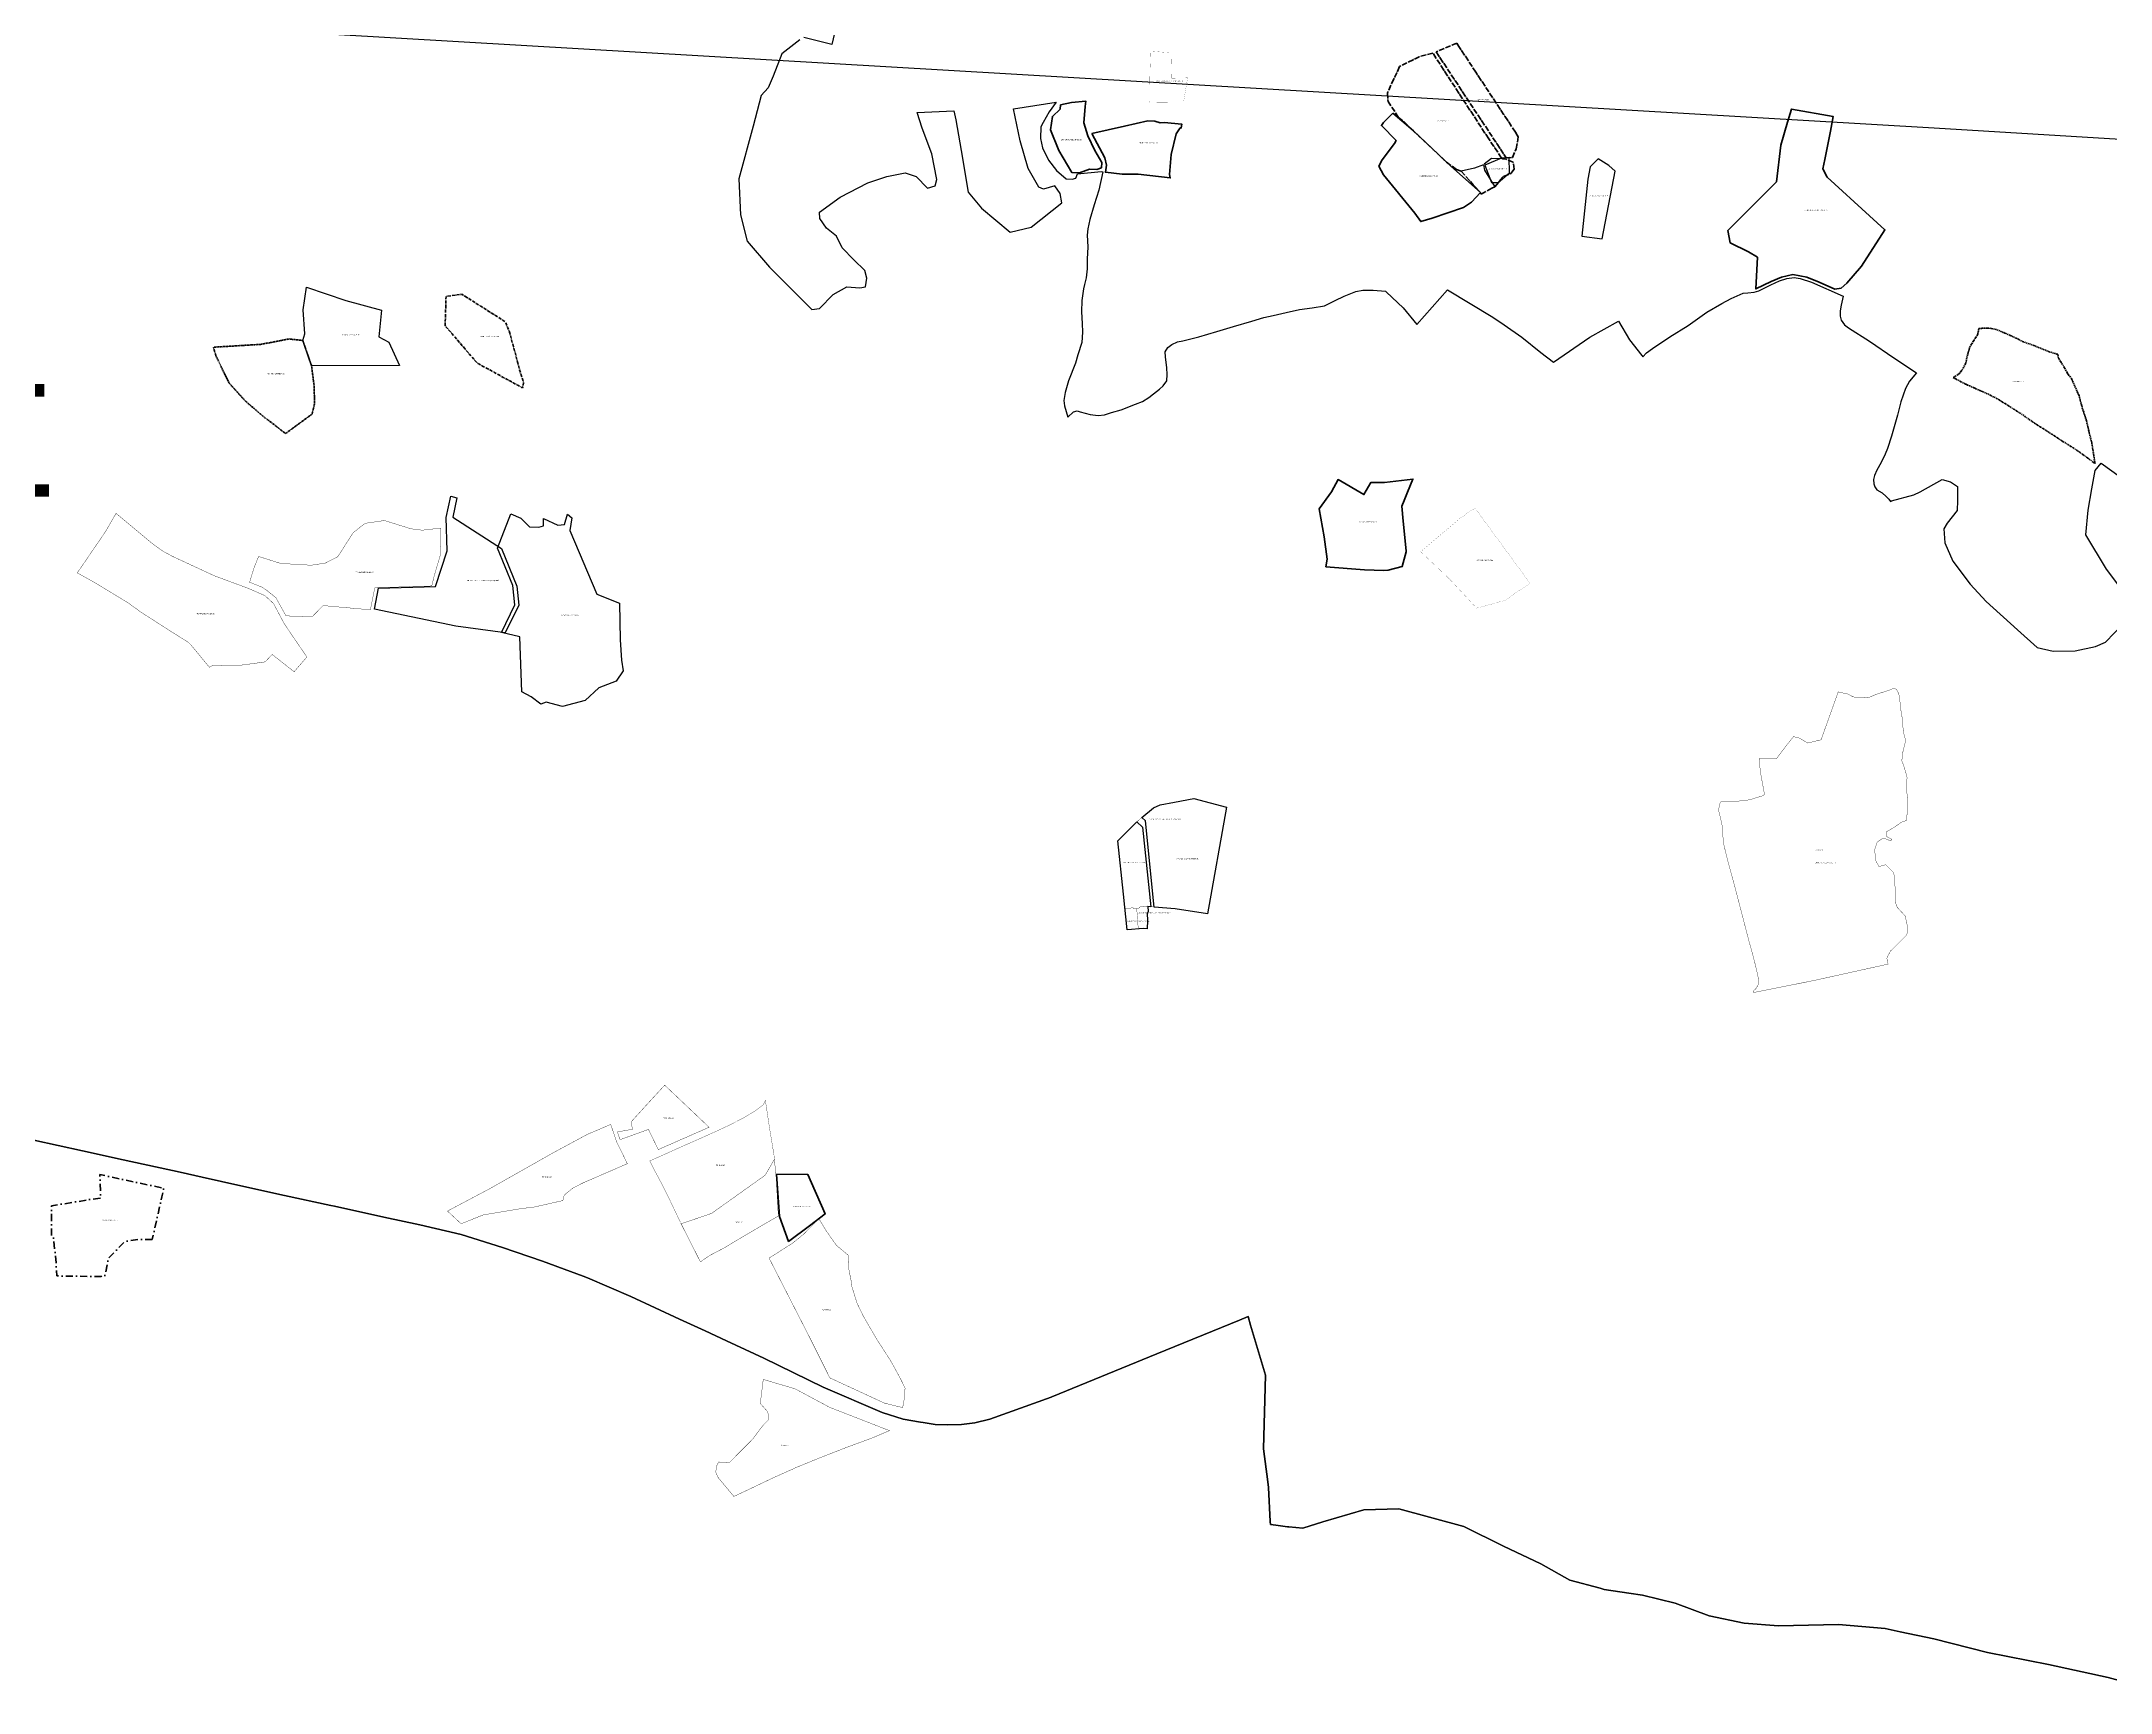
# Model space of a CAD drawing. Header units: metres. Extents: x 245125 to 394351, y 270578 to 4233311.
# Drawn here: x 276883 to 278721, y 4191169 to 4192635 of the extents above; entities that cross this region are included whole.
import ezdxf
from ezdxf.enums import TextEntityAlignment as Align
from ezdxf.lldxf.tags import DXFTag

# ---------------------------------------------------------------- set-up
doc = ezdxf.new("R2010")
doc.units = ezdxf.units.M
for name, pattern in [('ACAD_ISO04W100', [30, 24, -3, 0, -3]), ('DASHDOT', [25.4, 12.7, -6.35, 0, -6.35]), ('DASHDOT_LINE', [18, 12, -3, 0, -3]), ('t-orio', [0.79, 0.5, -0.12, 0.05, -0.12])]:
    doc.linetypes.add(name, pattern=pattern)
for name, color, linetype in [('4495-(228-329)', 103, 'Continuous'), ('ASTOTA', 7, 'Continuous'), ('topo2010', 207, 'Continuous'), ('topo2012', 144, 'Continuous'), ('topo2013', 66, 'Continuous'), ('topo2015', 137, 'Continuous'), ('topo2017', 2, 'Continuous'), ('topo2018', 5, 'Continuous'), ('topo2019', 6, 'Continuous'), ('topo2022', 30, 'Continuous'), ('topo2023', 41, 'Continuous'), ('ΗΛΕΙΑ_Ονομασία ΟΤΑ_ΟΚΧΕ', 6, 'Continuous')]:
    doc.layers.add(name, color=color, linetype=linetype)
doc.styles.add('ARIAL', font='arial.ttf')
doc.styles.get("Standard").update_dxf_attribs({"font": 'arial.ttf'})
tags = doc.linetypes.add('BORDER2', pattern=[0.875, 0.25, -0.125, 0.25, -0.125, 0, -0.125]).pattern_tags.tags
tags[14:15] = [DXFTag(74, 4), DXFTag(75, 0), DXFTag(340, '0'), DXFTag(46, 1.0), DXFTag(50, 0.0), DXFTag(44, 0.0), DXFTag(45, 0.0)]
tags[12:13] = [DXFTag(74, 4), DXFTag(75, 0), DXFTag(340, '0'), DXFTag(46, 1.0), DXFTag(50, 0.0), DXFTag(44, 0.0), DXFTag(45, 0.0)]
tags[10:11] = [DXFTag(74, 4), DXFTag(75, 0), DXFTag(340, '0'), DXFTag(46, 1.0), DXFTag(50, 0.0), DXFTag(44, 0.0), DXFTag(45, 0.0)]
tags[8:9] = [DXFTag(74, 4), DXFTag(75, 0), DXFTag(340, '0'), DXFTag(46, 1.0), DXFTag(50, 0.0), DXFTag(44, 0.0), DXFTag(45, 0.0)]
tags[6:7] = [DXFTag(74, 4), DXFTag(75, 0), DXFTag(340, '0'), DXFTag(46, 1.0), DXFTag(50, 0.0), DXFTag(44, 0.0), DXFTag(45, 0.0)]
tags[4:5] = [DXFTag(74, 4), DXFTag(75, 0), DXFTag(340, '0'), DXFTag(46, 1.0), DXFTag(50, 0.0), DXFTag(44, 0.0), DXFTag(45, 0.0)]
tags = doc.linetypes.add('DASHDOT2', pattern=[0.5, 0.25, -0.125, 0, -0.125]).pattern_tags.tags
tags[10:11] = [DXFTag(74, 4), DXFTag(75, 0), DXFTag(340, '0'), DXFTag(46, 1.0), DXFTag(50, 0.0), DXFTag(44, 0.0), DXFTag(45, 0.0)]
tags[8:9] = [DXFTag(74, 4), DXFTag(75, 0), DXFTag(340, '0'), DXFTag(46, 1.0), DXFTag(50, 0.0), DXFTag(44, 0.0), DXFTag(45, 0.0)]
tags[6:7] = [DXFTag(74, 4), DXFTag(75, 0), DXFTag(340, '0'), DXFTag(46, 1.0), DXFTag(50, 0.0), DXFTag(44, 0.0), DXFTag(45, 0.0)]
tags[4:5] = [DXFTag(74, 4), DXFTag(75, 0), DXFTag(340, '0'), DXFTag(46, 1.0), DXFTag(50, 0.0), DXFTag(44, 0.0), DXFTag(45, 0.0)]
tags = doc.linetypes.add('DASHED', pattern=[0.75, 0.5, -0.25]).pattern_tags.tags
tags[6:7] = [DXFTag(74, 4), DXFTag(75, 0), DXFTag(340, '0'), DXFTag(46, 1.0), DXFTag(50, 0.0), DXFTag(44, 0.0), DXFTag(45, 0.0)]
tags[4:5] = [DXFTag(74, 4), DXFTag(75, 0), DXFTag(340, '0'), DXFTag(46, 1.0), DXFTag(50, 0.0), DXFTag(44, 0.0), DXFTag(45, 0.0)]
tags = doc.linetypes.add('HIDDEN', pattern=[0.375, 0.25, -0.125]).pattern_tags.tags
tags[6:7] = [DXFTag(74, 4), DXFTag(75, 0), DXFTag(340, '0'), DXFTag(46, 1.0), DXFTag(50, 0.0), DXFTag(44, 0.0), DXFTag(45, 0.0)]
tags[4:5] = [DXFTag(74, 4), DXFTag(75, 0), DXFTag(340, '0'), DXFTag(46, 1.0), DXFTag(50, 0.0), DXFTag(44, 0.0), DXFTag(45, 0.0)]

msp = doc.modelspace()

# ---------------------------------------------------------------- linework, layer by layer
at = {"layer": '4495-(228-329)', "color": 103, "linetype": 't-orio', "lineweight": 25, "ltscale": 22, "const_width": 0.3}
msp.add_lwpolyline([(277839, 4191925.3), (277856, 4191942.2), (277860.3, 4191946.1), (277870.7, 4191954.6), (277876.8, 4191957.2), (277889.4, 4191959.8), (277906.5, 4191962.9), (277935.6, 4191955.3), (277931.2, 4191930.9), (277920, 4191867.7), (277918.7, 4191860.5), (277916.3, 4191860.9), (277890.1, 4191865), (277865.9, 4191867.3), (277858.7, 4191866.6), (277858.7, 4191865.8), (277852.8, 4191865.2), (277852.7, 4191865.9), (277845.5, 4191865.2), (277844.1, 4191878.1)], close=True, dxfattribs=at)
at = {"layer": '4495-(228-329)', "color": 103, "linetype": 't-orio', "lineweight": 30, "ltscale": 22, "const_width": 0.28}
for points in [[(277845.5, 4191865.2), (277847.5, 4191846.2), (277851.2, 4191846.6), (277856.3, 4191847.2), (277857.2, 4191847.2), (277856.6, 4191857.5), (277855.8, 4191865.5), (277852.8, 4191865.2), (277852.7, 4191865.9), (277845.5, 4191865.2)], [(277855.8, 4191865.5), (277858.7, 4191865.8), (277858.7, 4191866.6), (277864.2, 4191867.1), (277865.9, 4191867.3), (277865.7, 4191861.6), (277865.1, 4191860.9), (277865.4, 4191854.5), (277865.1, 4191847.2), (277861.5, 4191847.4), (277857.2, 4191847.2), (277856.6, 4191857.5)]]:
    msp.add_lwpolyline(points, close=True, dxfattribs=at)
at = {"layer": 'ASTOTA', "color": 253, "linetype": 'HIDDEN', "ltscale": 300}
for points in [[(277596.2, 4192679.2), (277585.3, 4192632.6), (277560.2, 4192638.8)], [(277556.9, 4192636.8), (277540.7, 4192624.1), (277533.2, 4192604.5), (277528.8, 4192594.1), (277522.4, 4192587.1), (277515.5, 4192560.1), (277502.6, 4192513.3), (277504.1, 4192481.3), (277510, 4192457.9), (277529.8, 4192434.7), (277557.3, 4192407.2), (277567.5, 4192397.2), (277574.2, 4192398.1), (277586.4, 4192410.5), (277598.4, 4192417.2), (277610, 4192416.4), (277615.2, 4192417.2), (277616.3, 4192425.1), (277614.6, 4192431.8), (277604.7, 4192441.4), (277594.5, 4192452.1), (277589.3, 4192462.3), (277580.4, 4192469.5), (277574.5, 4192478), (277574.2, 4192483.6), (277592.6, 4192496.8), (277617.1, 4192509.6), (277634, 4192515.4), (277650.4, 4192518.6), (277660, 4192515.2), (277670.1, 4192504.8), (277677, 4192506.9), (277678.5, 4192512.7), (277673.9, 4192535.4), (277665.5, 4192558.2), (277661.1, 4192572.1), (277693.6, 4192573.5), (277695.2, 4192565.6), (277700.1, 4192538.4), (277706.2, 4192501.3), (277718.2, 4192487.1), (277743.4, 4192466), (277762.2, 4192470.4), (277789.5, 4192491.8), (277787.8, 4192500.2), (277783.1, 4192507.1), (277773.2, 4192504), (277768.9, 4192505.9), (277759.4, 4192522.5), (277752.3, 4192547.1), (277746.5, 4192575.5), (277784.3, 4192581.3), (277778.3, 4192572.6), (277772.8, 4192563.3), (277770.9, 4192559.3), (277770.4, 4192548.9), (277772.1, 4192540.9), (277777.6, 4192529.8), (277784.7, 4192520.5), (277793.3, 4192513.2), (277798.5, 4192512.8), (277801.7, 4192513.9), (277803.4, 4192517.6), (277824.4, 4192519.8), (277825.9, 4192519.4), (277822.2, 4192503.3), (277818.1, 4192490.2), (277814.3, 4192477.1), (277812.6, 4192468.9), (277812, 4192463.1), (277812.5, 4192452.7), (277812, 4192442), (277811.8, 4192433.4), (277811.1, 4192425.4), (277809.6, 4192419.3), (277808.5, 4192415.5), (277807.1, 4192405.3), (277806.9, 4192395.2), (277807.4, 4192384.8), (277807.7, 4192377.2), (277807.1, 4192367.9), (277803.6, 4192356.9), (277801.5, 4192349.5), (277795.4, 4192333.8), (277792.3, 4192323.6), (277791.3, 4192316.4), (277791.7, 4192311.5), (277794.8, 4192301.6), (277799.7, 4192306.4), (277802.9, 4192307.1), (277805.7, 4192306.3), (277814.6, 4192303.9), (277821.6, 4192303), (277827.3, 4192303.7), (277833.4, 4192305.7), (277842.2, 4192308.2), (277854.7, 4192313.1), (277860.9, 4192315.6), (277866.7, 4192319), (277870.9, 4192322.2), (277876, 4192326.3), (277879.4, 4192329.4), (277882.5, 4192333.8), (277882.9, 4192339.6), (277882.7, 4192345.3), (277881.4, 4192355.2), (277881.2, 4192359.6), (277883.6, 4192363.5), (277887, 4192366.1), (277892, 4192368.4), (277896.7, 4192369.5), (277911.1, 4192372.9), (277927.1, 4192377.8), (277941.9, 4192382.2), (277958.1, 4192386.9), (277968.8, 4192390), (277977.1, 4192391.8), (277988.7, 4192394.4), (278000.3, 4192397.2), (278011.7, 4192398.6), (278022.7, 4192400.5), (278032.1, 4192405.3), (278040.1, 4192408.9), (278050.3, 4192413.1), (278056.6, 4192414.3), (278065.9, 4192414.5), (278076.9, 4192413.6), (278077.6, 4192412.5), (278092.4, 4192398.7), (278104.6, 4192383.8), (278131.7, 4192414.6), (278172.2, 4192390.5), (278182.1, 4192383.6), (278197.7, 4192372.7), (278214.7, 4192358.9), (278225.8, 4192350.5), (278258.2, 4192372.6), (278283.5, 4192386.7), (278293.5, 4192370.4), (278304.3, 4192356.3), (278305.3, 4192355.1), (278308.6, 4192358.6), (278313.7, 4192362.7), (278329.2, 4192372.8), (278345.6, 4192382.9), (278362, 4192394.9), (278375.3, 4192402.5), (278383.6, 4192406.9), (278388.9, 4192409.3), (278394.2, 4192411.6), (278398.5, 4192412.1), (278404.2, 4192412.5), (278408.2, 4192413.7), (278418.8, 4192419.2), (278426.7, 4192422.7), (278433.1, 4192424.8), (278439.6, 4192425.6), (278445, 4192424.8), (278455.1, 4192421.6), (278483.1, 4192409), (278481.3, 4192401), (278480.5, 4192396), (278480.5, 4192391.4), (278481.3, 4192387.8), (278484.2, 4192383.5), (278487.9, 4192381), (278506.6, 4192369.2), (278528, 4192354.4), (278548.1, 4192340.9), (278542.1, 4192333.6), (278538.3, 4192327.1), (278534.3, 4192315.3), (278531.4, 4192303.3), (278526.1, 4192284.8), (278522.5, 4192273.8), (278520.3, 4192268.7), (278516.8, 4192261.3), (278513, 4192254.5), (278510.9, 4192249.8), (278510.1, 4192246.3), (278510.4, 4192242.5), (278511.2, 4192239.8), (278513.1, 4192237.1), (278517.6, 4192234.3), (278521.4, 4192231.2), (278523.5, 4192228.7), (278525.1, 4192226.6), (278526.1, 4192227.4), (278545.9, 4192232.5), (278551.6, 4192235.4), (278571.1, 4192246.1), (278578.4, 4192244.1), (278584.7, 4192239.9), (278584.7, 4192227.6), (278584.2, 4192218.6), (278575.4, 4192207.6), (278572.6, 4192202.4), (278573.3, 4192190.1), (278580.5, 4192173.7), (278595.9, 4192153.2), (278610.2, 4192138), (278638, 4192112.8), (278655.4, 4192097.1), (278669.4, 4192093.8), (278689.1, 4192094.1), (278707.2, 4192097.8), (278716, 4192101.7), (278740.1, 4192126.6)], [(278736.9, 4192139.9), (278716.9, 4192166.7), (278698.5, 4192197.1), (278700.6, 4192218.9), (278703.8, 4192238), (278706.9, 4192254.3), (278712.3, 4192260.7), (278728.9, 4192248.5)], [(278767.4, 4191169), (278718.5, 4191182.5), (278665.3, 4191193.8), (278611.3, 4191204.5), (278563.5, 4191216.6), (278533.6, 4191223.1), (278520.5, 4191226), (278478.9, 4191229.5), (278425.7, 4191228.2), (278395.1, 4191230.7), (278364.2, 4191237.3), (278334, 4191248.4), (278305, 4191255.6), (278292.7, 4191257.4), (278271, 4191260.6), (278267.5, 4191261.6), (278240.3, 4191268.8), (278214.7, 4191283.4), (278181.6, 4191298.9), (278146.4, 4191316.5), (278088.5, 4191332.3), (278057.4, 4191331.2), (278045.3, 4191327.7), (278021, 4191320.6), (278003.3, 4191314.9), (277990.9, 4191316.2), (277989.9, 4191316.3), (277979.5, 4191317.6), (277974.6, 4191318.3), (277974.5, 4191320.8), (277973, 4191351), (277972.3, 4191356.1), (277968.4, 4191385.4), (277970.1, 4191450.9), (277956.9, 4191495.4), (277954.7, 4191502.9), (277947.1, 4191499.8), (277873.8, 4191469.9), (277780.6, 4191431.5), (277780, 4191431.2), (277741.3, 4191417.3), (277725.6, 4191411.7), (277712.2, 4191408.4), (277700.3, 4191407), (277688.2, 4191406.9), (277677, 4191407.1), (277666.2, 4191408.7), (277664, 4191409), (277648.4, 4191411.9), (277630, 4191417.8), (277577.6, 4191440.3), (277524.9, 4191466.1), (277491.8, 4191481.3), (277472.8, 4191490.1), (277449.9, 4191500.6), (277406.7, 4191520.8), (277368.3, 4191537.2), (277364.4, 4191538.7), (277353.1, 4191542.9), (277328.4, 4191552.1), (277292.8, 4191564.2), (277256.1, 4191575.7), (277219.4, 4191584.4), (277187.4, 4191591.1), (277143.8, 4191600.8), (277140.3, 4191601.6), (277099.4, 4191610.5), (277060.6, 4191619.1), (277026.3, 4191626.7), (277006.5, 4191631.1), (276956, 4191642), (276920, 4191650), (276876.8, 4191659.5)]]:
    msp.add_lwpolyline(points, dxfattribs=at)
at = {"layer": 'topo2010', "color": 207}
for p, q in [((277242.7, 4192212.6), (277246.9, 4192231.3)), ((277246.9, 4192231.3), (277252.4, 4192230)), ((277252.4, 4192230), (277248.8, 4192212.9)), ((277243.7, 4192183), (277242.7, 4192212.6)), ((277248.8, 4192212.9), (277291.9, 4192184.9)), ((277233.4, 4192151.3), (277243.7, 4192183)), ((277291.9, 4192184.9), (277305.4, 4192151.6)), ((277179.1, 4192131), (277182.8, 4192149.7)), ((277182.8, 4192149.7), (277233.4, 4192151.3)), ((277305.4, 4192151.6), (277307.3, 4192134.5)), ((277251.3, 4192115.9), (277179.1, 4192131)), ((277307.3, 4192134.5), (277295.3, 4192110.1)), ((277295.3, 4192110.1), (277251.3, 4192115.9))]:
    msp.add_line(p, q, dxfattribs=at)
at = {"layer": 'topo2012', "color": 144, "linetype": 'DASHDOT2', "lineweight": 70, "ltscale": 5}
msp.add_lwpolyline([(278083.4, 4192571.5), (278091.4, 4192564.6), (278101.5, 4192555.8), (278134.7, 4192524.4), (278161.1, 4192501), (278153.1, 4192492.4), (278146, 4192487.8), (278118.3, 4192478.2), (278108, 4192475.2), (278102.7, 4192482.7), (278075.1, 4192516.9), (278070.9, 4192524.6), (278073.7, 4192530), (278084.7, 4192544.6), (278086.2, 4192547.3), (278073.2, 4192560.5), (278075, 4192563.2), (278083.4, 4192571.5)], dxfattribs=at)
at = {"layer": 'topo2013', "color": 66, "linetype": 'HIDDEN', "lineweight": 40, "ltscale": 6}
msp.add_lwpolyline([(278380.8, 4192467.3), (278382.8, 4192456.3), (278399.1, 4192448.5), (278406.9, 4192443.6), (278405.5, 4192415.5), (278419.1, 4192422.2), (278428.3, 4192425.9), (278438.4, 4192428.2), (278450.7, 4192425.9), (278461.9, 4192421.4), (278475.6, 4192415.3), (278481.3, 4192416), (278486.3, 4192420.6), (278499.3, 4192435.7), (278520.2, 4192468), (278506.4, 4192480.4), (278468.8, 4192514.7), (278464.9, 4192522.2), (278466.9, 4192530.5), (278471.8, 4192555.5), (278474.3, 4192568.5), (278437.1, 4192575.1), (278433.8, 4192563.5), (278427.8, 4192543), (278423.9, 4192510.5), (278398.2, 4192484.8), (278380.8, 4192467.3)], dxfattribs=at)
at = {"layer": 'topo2015', "color": 137, "ltscale": 0.1, "flags": 128}
for points in [[(277123.3, 4192347.1), (277115.5, 4192369.7), (277117.3, 4192375.6), (277115.9, 4192396.8), (277118.8, 4192417.1), (277153.6, 4192405.2), (277185.3, 4192396.6), (277182.9, 4192372.9), (277192, 4192368.3), (277201.3, 4192347.6)], [(277310.1, 4192057.6), (277308.2, 4192106.4), (277291.8, 4192110.5), (277303.8, 4192134.9), (277301.9, 4192152), (277288.5, 4192185.3), (277300.2, 4192215.6), (277309, 4192211.8), (277316.8, 4192204.1), (277325.1, 4192203.8), (277329.1, 4192205.2), (277329.1, 4192211.5), (277342, 4192205.6), (277347.8, 4192206.2), (277350.5, 4192215.5), (277354.5, 4192212.3), (277352.6, 4192200.9), (277376.5, 4192144.5), (277396.6, 4192136.5), (277397.2, 4192103.9), (277398.4, 4192085.8), (277399.9, 4192076.4), (277393.7, 4192067.2), (277378.4, 4192061.3), (277366.2, 4192050), (277346, 4192044.6), (277331.6, 4192048.6), (277326.7, 4192046.6), (277318.3, 4192053.2), (277310.1, 4192057.6)]]:
    msp.add_lwpolyline(points, close=True, dxfattribs=at)
at = {"layer": 'topo2015', "color": 137, "linetype": 'DASHDOT_LINE', "lineweight": 50, "ltscale": 0.05, "flags": 128}
msp.add_lwpolyline([(277100.2, 4192287.1), (277105.7, 4192291.1), (277123.8, 4192304.4), (277125.9, 4192313.4), (277125.6, 4192328.9), (277123.3, 4192347.1), (277115.5, 4192369.7), (277103.2, 4192371), (277078.2, 4192366.2), (277036.1, 4192363.7), (277038.4, 4192355.9), (277050.1, 4192331.9), (277064.2, 4192316.2), (277079.5, 4192303), (277100.2, 4192287.1)], close=True, dxfattribs=at)
at = {"layer": 'topo2015', "color": 137, "linetype": 'BORDER2', "lineweight": 50, "ltscale": 7}
for points in [[(278023.8, 4192168.7), (278024.9, 4192175.4), (278022.4, 4192195.2), (278018, 4192220.3), (278028.7, 4192235.2), (278034.6, 4192246.2), (278057.6, 4192232.8), (278063.7, 4192243.5), (278075.9, 4192243.5), (278101.1, 4192246.6), (278096.3, 4192235), (278093.3, 4192227.7), (278091.3, 4192222.6), (278092.5, 4192209.1), (278095, 4192182.8), (278095, 4192182), (278091.7, 4192169), (278079, 4192165.6), (278075.2, 4192165.5), (278058, 4192166.1)], [(277536.2, 4191629.5), (277564, 4191629), (277567.2, 4191621.7), (277579.2, 4191594.1), (277565.3, 4191583.6), (277546.8, 4191569.6), (277538.6, 4191591.8)]]:
    msp.add_lwpolyline(points, close=True, dxfattribs=at)
at = {"layer": 'topo2015', "color": 137, "ltscale": 20, "const_width": 0.3, "flags": 128}
for points in [[(276949.7, 4192216.2), (276982, 4192189.3), (276991.2, 4192182.6), (277000.4, 4192177.7), (277036.8, 4192160.8), (277066.2, 4192149.9), (277081.9, 4192143.1), (277089.6, 4192136), (277099, 4192118.2), (277107.9, 4192105.1), (277119.1, 4192088.6), (277107.8, 4192075.5), (277088.3, 4192090.9), (277082.1, 4192084.3), (277071.6, 4192082.8), (277055.5, 4192080.7), (277044.3, 4192080.9), (277035.2, 4192081), (277032.6, 4192079.5), (277016.2, 4192099.3), (277014.1, 4192101.5), (276998.5, 4192111.3), (276972, 4192128.3), (276960.1, 4192136.9), (276930.6, 4192154.8), (276915.3, 4192163.3), (276940.5, 4192200.2)], [(277068.3, 4192155), (277072.3, 4192168.1), (277076.3, 4192177.9), (277095.8, 4192171.7), (277123, 4192170.1), (277135.5, 4192172), (277146.6, 4192177.7), (277160.2, 4192199), (277170.8, 4192207.3), (277188, 4192209.8), (277211.4, 4192202.5), (277221.5, 4192201.2), (277238.2, 4192203.1), (277237.8, 4192179.8), (277232.3, 4192161.1), (277230, 4192151.7), (277179.4, 4192150.1), (277175.5, 4192130.5), (277133.5, 4192134.3), (277124, 4192124.5), (277100.6, 4192125.1), (277093, 4192138.8), (277091.7, 4192141.2), (277084, 4192147.4), (277079.4, 4192150.6)]]:
    msp.add_lwpolyline(points, close=True, dxfattribs=at)
at = {"layer": 'topo2015', "color": 253, "linetype": 'HIDDEN', "ltscale": 300}
msp.add_lwpolyline([(276876.8, 4191659.5), (276920, 4191650), (276956, 4191642), (277006.5, 4191631.1), (277026.3, 4191626.7), (277060.6, 4191619.1), (277099.4, 4191610.5), (277140.3, 4191601.6), (277143.8, 4191600.8), (277187.4, 4191591.1), (277219.4, 4191584.4), (277256.1, 4191575.7), (277292.8, 4191564.2), (277328.4, 4191552.1), (277353.1, 4191542.9), (277364.4, 4191538.7), (277368.3, 4191537.2), (277406.7, 4191520.8), (277449.9, 4191500.6), (277472.8, 4191490.1), (277491.8, 4191481.3), (277524.9, 4191466.1), (277577.6, 4191440.3), (277630, 4191417.8), (277648.4, 4191411.9), (277664, 4191409), (277666.2, 4191408.7), (277677, 4191407.1), (277688.2, 4191406.9), (277700.3, 4191407), (277712.2, 4191408.4), (277725.6, 4191411.7), (277741.3, 4191417.3), (277780, 4191431.2), (277780.6, 4191431.5), (277873.8, 4191469.9), (277947.1, 4191499.8), (277954.7, 4191502.9), (277956.9, 4191495.4), (277970.1, 4191450.9), (277968.4, 4191385.4), (277972.3, 4191356.1), (277973, 4191351), (277974.5, 4191320.8), (277974.6, 4191318.3), (277979.5, 4191317.6), (277989.9, 4191316.3), (277990.9, 4191316.2), (278003.3, 4191314.9), (278021, 4191320.6), (278045.3, 4191327.7), (278057.4, 4191331.2), (278088.5, 4191332.3), (278146.4, 4191316.5), (278181.6, 4191298.9), (278214.7, 4191283.4), (278240.3, 4191268.8), (278267.5, 4191261.6), (278271, 4191260.6), (278292.7, 4191257.4), (278305, 4191255.6), (278334, 4191248.4), (278364.2, 4191237.3), (278395.1, 4191230.7), (278425.7, 4191228.2), (278478.9, 4191229.5), (278520.5, 4191226), (278533.6, 4191223.1), (278563.5, 4191216.6), (278611.3, 4191204.5), (278665.3, 4191193.8), (278718.5, 4191182.5), (278767.4, 4191169)], dxfattribs=at)
at = {"layer": 'topo2017', "color": 2, "ltscale": 0.2}
for p, q in [((278171, 4192531.3), (278164.5, 4192526.3)), ((278180.8, 4192530.9), (278171, 4192531.3)), ((278163.9, 4192525.7), (278164.6, 4192520.9)), ((278164.6, 4192520.9), (278173.9, 4192506.2))]:
    msp.add_line(p, q, dxfattribs=at)
at = {"layer": 'topo2017', "color": 2, "linetype": 'ACAD_ISO04W100', "lineweight": 50, "ltscale": 0.2}
for points in [[(278118.8, 4192624.8), (278106.7, 4192621.6), (278089.3, 4192613), (278078.5, 4192589.6), (278079, 4192582), (278088.4, 4192567.7), (278092.9, 4192564.1), (278130.9, 4192528), (278139.8, 4192521.5), (278143.9, 4192519.9), (278153.4, 4192509.4), (278154.7, 4192507.9), (278156.7, 4192505.8), (278161.2, 4192500.7), (278161.7, 4192499.6), (278171.2, 4192504.8), (278173.9, 4192506.2), (278181.4, 4192515.3), (278188.1, 4192518.1), (278190.9, 4192521.8), (278190.2, 4192527.9), (278183.1, 4192530.9), (278180.8, 4192530.9), (278179.8, 4192531.7), (278168.4, 4192548.8), (278145.2, 4192584.3), (278118.8, 4192624.8)], [(278121.7, 4192626), (278183.9, 4192531.9), (278189.4, 4192532.2), (278192.9, 4192539.9), (278194.6, 4192550.6), (278193.8, 4192551.9), (278192.1, 4192554.6), (278185.3, 4192565), (278157, 4192607.8), (278142, 4192630.7), (278140.1, 4192633.7), (278121.7, 4192626)]]:
    msp.add_lwpolyline(points, dxfattribs=at)
at = {"layer": 'topo2017', "color": 2, "ltscale": 0.2}
msp.add_lwpolyline([(278163.9, 4192525.7), (278155.7, 4192522.6), (278143.9, 4192519.9)], dxfattribs=at)
at = {"layer": 'topo2017', "color": 2, "linetype": 'DASHDOT', "lineweight": 53, "ltscale": 0.5, "flags": 128}
msp.add_lwpolyline([(276981.8, 4191571.2), (276969, 4191571.2), (276957.8, 4191569.7), (276943.2, 4191555.2), (276939.8, 4191539.1), (276936.1, 4191538.6), (276932.9, 4191538.4), (276897.2, 4191539), (276896.4, 4191550.6), (276894.2, 4191573.8), (276892.4, 4191574.9), (276892.5, 4191587.8), (276892.3, 4191601.2), (276917, 4191605.2), (276933.4, 4191607.9), (276936, 4191608.2), (276935.4, 4191629), (276965.6, 4191622.5), (276992.1, 4191616.9), (276990.4, 4191609.1), (276986.1, 4191590.2), (276981.8, 4191571.2)], dxfattribs=at)
at = {"layer": 'topo2018', "color": 5, "linetype": 'DASHDOT2', "lineweight": 60, "ltscale": 5, "flags": 128}
msp.add_lwpolyline([(277824.7, 4192523.1), (277820.4, 4192521.5), (277814.1, 4192521.8), (277805.2, 4192518.5), (277798.4, 4192518.8), (277786.7, 4192538.3), (277779.2, 4192556.7), (277781.1, 4192568.6), (277787.8, 4192575.1), (277788.3, 4192578.9), (277798.1, 4192580.9), (277810.7, 4192582.2), (277810.1, 4192577.4), (277809, 4192562.9), (277812.4, 4192551.4), (277818.8, 4192538.3), (277825, 4192527.8)], close=True, dxfattribs=at)
at = {"layer": 'topo2019', "color": 6, "const_width": 0.1}
msp.add_lwpolyline([(277868.2, 4192626.5), (277886.6, 4192625.2), (277887.1, 4192602.6), (277901.1, 4192602.9), (277897.5, 4192581.2), (277867.6, 4192580.9), (277867.3, 4192583.8), (277867.6, 4192605.4), (277867.8, 4192612.9), (277868.2, 4192625.7)], close=True, dxfattribs=at)
at = {"layer": 'topo2019', "color": 6, "lineweight": 60, "flags": 128}
msp.add_lwpolyline([(277816, 4192553.4), (277827.6, 4192532), (277829.1, 4192525.3), (277828.1, 4192519.1), (277842.9, 4192517.5), (277857.3, 4192517.3), (277885.6, 4192514.1), (277884.9, 4192517), (277886.5, 4192534.7), (277890.9, 4192553.1), (277894.5, 4192558.5), (277895.5, 4192558.5), (277895.8, 4192561.9), (277880.2, 4192563.3), (277876.7, 4192563), (277872.1, 4192564.4), (277865.8, 4192564.6), (277844.9, 4192559.9)], close=True, dxfattribs=at)
at = {"layer": 'topo2019', "color": 6, "ltscale": 5, "flags": 128}
for points in [[(278171, 4192510), (278176.7, 4192509.9), (278186.9, 4192518.6), (278186.9, 4192518.6), (278186.7, 4192532.1), (278179.7, 4192531.7), (278164.9, 4192525.3)], [(278251, 4192462.3), (278269.2, 4192459.9), (278280.8, 4192519.9), (278275.1, 4192525.2), (278265.5, 4192531), (278258.4, 4192524), (278256.5, 4192513)]]:
    msp.add_lwpolyline(points, close=True, dxfattribs=at)
at = {"layer": 'topo2019', "color": 6, "linetype": 't-orio', "lineweight": 60, "ltscale": 5, "flags": 128}
msp.add_lwpolyline([(277241.9, 4192382.8), (277242.7, 4192408.8), (277256.8, 4192410.7), (277295.3, 4192386.3), (277299.1, 4192377), (277308.9, 4192340.4), (277311.6, 4192332.2), (277310.6, 4192327.6), (277270.2, 4192349.7), (277241.9, 4192382.8)], close=True, dxfattribs=at)
at = {"layer": 'topo2019', "color": 6, "lineweight": 50, "ltscale": 30, "const_width": 0.1}
msp.add_lwpolyline([(278108, 4192182.1), (278108.8, 4192182.8), (278113.2, 4192186.5), (278127.1, 4192198.4), (278132.5, 4192202.8), (278142.4, 4192211.3), (278150.5, 4192217.1), (278156.3, 4192220.7), (278197.1, 4192165), (278205.1, 4192154.1), (278199.2, 4192150.2), (278182.8, 4192138.9), (278166, 4192134.2), (278160.6, 4192132.8), (278157.6, 4192132), (278150.7, 4192139.5), (278134, 4192157.4), (278120.2, 4192170.6)], close=True, dxfattribs=at)
at = {"layer": 'topo2019', "color": 6}
msp.add_lwpolyline([(277906.5, 4191962.9), (277935.6, 4191955.3), (277918.7, 4191860.5), (277890.1, 4191865), (277871.4, 4191866.6), (277863.6, 4191943.1), (277860.3, 4191946.1), (277870.7, 4191954.6), (277876.8, 4191957.2), (277889.4, 4191959.8)], close=True, dxfattribs=at)
msp.add_lwpolyline([(277856, 4191942.2), (277861.1, 4191937.4), (277868.3, 4191866.8), (277865.7, 4191867.1), (277866.2, 4191862.7), (277865.7, 4191861.6), (277865.1, 4191860.9), (277865.4, 4191854.5), (277865.1, 4191847.2), (277861.5, 4191847.4), (277858.1, 4191847.2), (277851.2, 4191846.6), (277847.5, 4191846.2), (277844.1, 4191878.1), (277839, 4191925.3), (277856, 4191942.2)], dxfattribs=at)
at = {"layer": 'topo2019', "color": 6, "lineweight": 40, "ltscale": 30, "const_width": 0.3}
msp.add_lwpolyline([(277394.8, 4191666.9), (277408.1, 4191669.2), (277407.7, 4191672.2), (277406.9, 4191675.7), (277409.2, 4191678.2), (277418.1, 4191688), (277436.8, 4191708.4), (277461.8, 4191684.7), (277463.2, 4191683.4), (277476.2, 4191671), (277431.1, 4191651.2), (277422.4, 4191669.1), (277409.4, 4191664.4), (277397.2, 4191660)], close=True, dxfattribs=at)
at = {"layer": 'topo2019', "color": 6, "lineweight": 35, "ltscale": 30, "const_width": 0.3}
msp.add_lwpolyline([(277244, 4191596.6), (277281, 4191616.2), (277337.9, 4191648.4), (277368.3, 4191664.8), (277388.9, 4191673.5), (277388.9, 4191673.5), (277388.9, 4191673.5), (277394.4, 4191657.4), (277398.5, 4191649.3), (277403.6, 4191638.6), (277365.3, 4191622.1), (277355.4, 4191617.1), (277347.6, 4191610.8), (277346.4, 4191605.9), (277342.3, 4191605), (277321.1, 4191600.2), (277309.5, 4191598.8), (277275.7, 4191593.2), (277256.1, 4191585.3), (277244, 4191596.6)], dxfattribs=at)
at = {"layer": 'topo2022', "color": 142, "linetype": 'DASHED', "ltscale": 500}
msp.add_lwpolyline([(274115.5, 4199993.6), (278455, 4200761.4), (282899.7, 4199384.8), (284434.4, 4197903.7), (283321.6, 4196210), (282742.4, 4194991.9), (280612.4, 4196585.9), (279311.5, 4196709.6), (278992.4, 4195837.1), (279405, 4194979.8), (280755.3, 4194090.9), (281605, 4192373.1), (278563.9, 4192558.2), (276707.1, 4192666.8)], close=True, dxfattribs=at)
at = {"layer": 'topo2022', "color": 30, "lineweight": 35, "ltscale": 2, "const_width": 0.3}
msp.add_lwpolyline([(278523, 4191815.9), (278459.3, 4191801.8), (278450, 4191799.9), (278410.9, 4191792.1), (278403.5, 4191790.6), (278403.2, 4191791.9), (278405.8, 4191794.3), (278408, 4191798.3), (278408.3, 4191799.3), (278407.7, 4191803.7), (278407.1, 4191806.6), (278405.2, 4191815), (278401.6, 4191828.9), (278399.8, 4191835), (278395.4, 4191852), (278389.7, 4191873.9), (278385.9, 4191888.4), (278380.3, 4191909), (278377.2, 4191921.7), (278376.2, 4191930.2), (278375.6, 4191939.2), (278373.6, 4191948.1), (278372.4, 4191952.9), (278373.3, 4191956.5), (278373.7, 4191958.5), (278374.4, 4191960.1), (278380.1, 4191960.4), (278386.4, 4191960.3), (278394.5, 4191961.1), (278400.6, 4191961.9), (278404.7, 4191963.3), (278410.9, 4191965.1), (278413.3, 4191966.5), (278409.5, 4191986.9), (278408.6, 4191998.5), (278424.1, 4191998.5), (278431.8, 4192008.9), (278439, 4192017.9), (278444.2, 4192016.6), (278451.7, 4192012.2), (278463.5, 4192015.1), (278472.2, 4192039.4), (278478.7, 4192057.6), (278487.3, 4192055.7), (278492, 4192053.2), (278499.3, 4192052.2), (278506.6, 4192053), (278512.1, 4192055.3), (278517, 4192056.9), (278523.8, 4192059.1), (278528, 4192060.9), (278530.3, 4192060), (278532.5, 4192056), (278533.3, 4192051.1), (278534.2, 4192042.2), (278535.1, 4192037.1), (278535.9, 4192031.6), (278536.2, 4192025.9), (278537, 4192020.2), (278538.2, 4192016.1), (278538.4, 4192013.6), (278535.8, 4192003), (278535.2, 4191996.4), (278536.8, 4191992.2), (278538.5, 4191986.7), (278539.8, 4191981.6), (278539.5, 4191970.7), (278540.5, 4191958.1), (278539.4, 4191943.5), (278534.9, 4191941.9), (278528.1, 4191937.2), (278521.2, 4191933.2), (278522, 4191929), (278526.3, 4191926.7), (278525.4, 4191925.3), (278521, 4191927), (278518.2, 4191927.5), (278513.3, 4191924.2), (278511.2, 4191918), (278511.5, 4191911.2), (278512.4, 4191906.7), (278513.6, 4191905.1), (278514.9, 4191902.5), (278520.9, 4191904.2), (278528, 4191897.1), (278528.6, 4191892.7), (278529.3, 4191882.1), (278529.3, 4191871.2), (278531.1, 4191866.3), (278538.2, 4191858.6), (278540.5, 4191847.7), (278539.6, 4191841.9), (278532, 4191834.3), (278528.3, 4191830.5), (278525.2, 4191827.6), (278523.2, 4191824), (278521.9, 4191821)], close=True, dxfattribs=at)
at = {"layer": 'topo2022', "color": 30, "linetype": 't-orio', "ltscale": 30, "const_width": 0.25}
msp.add_lwpolyline([(277423.6, 4191641.1), (277451.7, 4191653.7), (277468, 4191660.9), (277483.1, 4191667.7), (277492.6, 4191672.1), (277507, 4191679.4), (277516.4, 4191685.1), (277524.4, 4191691.1), (277526.2, 4191694.9), (277529.7, 4191671.5), (277533.8, 4191646.7), (277534.2, 4191642.6), (277526.1, 4191628.5), (277478.4, 4191594.5), (277451.4, 4191585.3), (277450, 4191588.2), (277441.5, 4191606.1), (277433.3, 4191622.5), (277428.3, 4191631.8)], close=True, dxfattribs=at)
at = {"layer": 'topo2022', "color": 30, "linetype": 't-orio', "ltscale": 35, "const_width": 0.3}
msp.add_lwpolyline([(277534.2, 4191642.6), (277535.7, 4191627.1), (277537.1, 4191602.3), (277537.7, 4191592.2), (277524.9, 4191584.8), (277512.3, 4191577.4), (277500.1, 4191570.2), (277489.5, 4191563.8), (277476.8, 4191557.2), (277468.5, 4191551.5), (277459.9, 4191568.5), (277451.4, 4191585.3), (277478.4, 4191594.5), (277526.1, 4191628.5)], close=True, dxfattribs=at)
at = {"layer": 'topo2022', "color": 30, "linetype": 't-orio', "ltscale": 5, "const_width": 0.3}
for points in [[(277529.5, 4191554.8), (277550.5, 4191568.2), (277560.1, 4191576), (277573.7, 4191589.9), (277579.9, 4191579.5), (277589.2, 4191566.2), (277600.1, 4191557.1), (277600.2, 4191545.4), (277602.7, 4191532.8), (277602.9, 4191529.8), (277604.5, 4191524.8), (277607.5, 4191515), (277613, 4191503.6), (277618.8, 4191493.5), (277625.1, 4191482.8), (277637.2, 4191464), (277640.3, 4191458.5), (277646.3, 4191447.4), (277650.2, 4191439.4), (277650.1, 4191436.6), (277650, 4191432.4), (277648.1, 4191422.1), (277638.9, 4191424.3), (277632, 4191426), (277583.4, 4191448.5), (277577.1, 4191461.2), (277566, 4191483.4)], [(277524.3, 4191447.1), (277530.4, 4191445.3), (277552.5, 4191438.8), (277583.5, 4191422.2), (277623.1, 4191406.8), (277634, 4191402.5), (277636.4, 4191401.8), (277635.8, 4191401.4), (277621.3, 4191395.2), (277598.7, 4191386.9), (277576.4, 4191378.2), (277573.6, 4191377.1), (277554.3, 4191369.2), (277531.8, 4191359.1), (277510, 4191348.7), (277498.2, 4191343.2), (277484.3, 4191359.9), (277482.1, 4191364.9), (277482.1, 4191365), (277483.3, 4191371.2), (277484.8, 4191373.8), (277494, 4191373), (277514.8, 4191394), (277524.7, 4191407), (277528.7, 4191411), (277528.5, 4191418.1), (277521.9, 4191425.5), (277522.1, 4191429.2), (277523.9, 4191443.5)]]:
    msp.add_lwpolyline(points, close=True, dxfattribs=at)
at = {"layer": 'topo2023', "linetype": 't-orio', "lineweight": 35, "ltscale": 2}
msp.add_lwpolyline([(278580.7, 4192336.7), (278590.7, 4192331.4), (278595.2, 4192329.4), (278604.3, 4192325.4), (278611.5, 4192322.2), (278619.3, 4192318.3), (278634.7, 4192308.7), (278644.5, 4192302.3), (278653.1, 4192296.2), (278668.5, 4192286.4), (278677.2, 4192280.6), (278687.4, 4192274.4), (278693.7, 4192270), (278699.1, 4192266.1), (278706.7, 4192260.5), (278703.8, 4192278.9), (278701.1, 4192289.5), (278699.2, 4192298.4), (278695.6, 4192309), (278693.9, 4192315.6), (278692.5, 4192320.7), (278685.8, 4192335.8), (278682.6, 4192340), (278679.4, 4192345.7), (278674.3, 4192354.1), (278673.6, 4192357.4), (278672.9, 4192357.6), (278666, 4192359.7), (278652.4, 4192365.2), (278642.9, 4192368.6), (278636.7, 4192371.7), (278628, 4192375.7), (278619, 4192379.4), (278612.4, 4192380.7), (278604.4, 4192380.4), (278603.8, 4192380.3), (278603.5, 4192380.2), (278603.1, 4192377.6), (278602.4, 4192374.6), (278599.5, 4192370.3), (278596.8, 4192366), (278595.4, 4192363.1), (278593.6, 4192357.1), (278591.7, 4192348.8), (278589.4, 4192344.6), (278586.1, 4192340.2), (278581.1, 4192336.8), (278580.7, 4192336.7)], dxfattribs=at)

# ---------------------------------------------------------------- texts
at = {"layer": '4495-(228-329)', "color": 103, "lineweight": 80, "ltscale": 20, "char_height": 1, "attachment_point": 1}
for s, insert, width in [('242 ΜΠΟYNΤOYBΗΣ ΓΕΩΡΓΙΟΣ-ΑΥΘ.4495', (277867.4, 4191945.1), 34.856), ('240 ΜΠΟΤΩΝΗ ΜΑΡΙΝΑ-ΑΥΘ.4495', (277845.1, 4191854.6), 28.866), ('241 ΜΠΟYNΤOYBΗ ΑΙΚΑΤΕΡΙΝΗ-ΑΥΘ.4495', (277857.5, 4191861.9), 31.111)]:
    msp.add_mtext(s, dxfattribs=dict(at, insert=insert, width=width))
at = {"layer": '4495-(228-329)', "insert": (278456.5, 4191906.4), "char_height": 1, "width": 26.301, "attachment_point": 1}
msp.add_mtext('ΓΕΩΡΓΙΟΣ ΤΣΑΛΛΑΣ-ΑΥΘ.323', dxfattribs=at)
at = {"layer": 'topo2010', "color": 207, "lineweight": 80, "ltscale": 20, "insert": (277261.6, 4192157.1), "char_height": 1, "width": 36.464, "attachment_point": 1}
msp.add_mtext('ΜΠΟΥΝΤΟΥΒΗ ΚΕΡΑΜΙΔΙΑ-10(ορθογωνιες)', dxfattribs=at)
at = {"layer": 'topo2012', "color": 144, "lineweight": 80, "ltscale": 20, "insert": (278106.9, 4192516.2), "char_height": 1, "width": 19.946, "attachment_point": 1}
msp.add_mtext('ΛΙΑΚΟΠΟΥΛΟΣ ΑΥΓΗ-12', dxfattribs=at)
at = {"layer": 'topo2013', "color": 66, "lineweight": 80, "ltscale": 20, "insert": (278447.8, 4192485.9), "char_height": 1, "width": 34.174, "attachment_point": 1}
msp.add_mtext('ΣΩΤΗΡΟΠΟΥΛΟΣ ΒΑΣΙΛΕΙΟΣ-13', dxfattribs=at)
at = {"layer": 'topo2015', "color": 137, "lineweight": 80, "ltscale": 20, "char_height": 1, "attachment_point": 1}
for insert, width in [((277150.1, 4192375.2), 19.35), ((277083.6, 4192340.7), 17.209), ((278053.5, 4192209.1), 19.161), ((277162.4, 4192164.3), 24.675), ((277021.3, 4192127.6), 42.49), ((277345.1, 4192126.2), 40.006), ((277550.8, 4191601.2), 41.214)]:
    msp.add_mtext('ΤΟΥΦΑΣ ΚΕΡΑΜΙΔΙΑ-15', dxfattribs=dict(at, insert=insert, width=width))
at = {"layer": 'topo2017', "color": 2, "lineweight": 80, "ltscale": 20, "char_height": 1, "width": 10.482, "attachment_point": 1}
for insert in [(278158.4, 4192584), (278122.4, 4192565.3)]:
    msp.add_mtext('ΜΑΤΡΑΓΚΑΣ-17', dxfattribs=dict(at, insert=insert))
at = {"layer": 'topo2017', "color": 2, "insert": (276937.7, 4191589), "char_height": 1, "width": 17.175, "attachment_point": 1}
msp.add_mtext('ΘΕΟΔΩΡΑΚΑΤΟΣ-17', dxfattribs=at)
at = {"layer": 'topo2018', "color": 5, "lineweight": 80, "ltscale": 20, "insert": (277788.6, 4192548.5), "char_height": 1, "width": 18.295, "attachment_point": 1}
msp.add_mtext('ΔΡΑΚΟΠΟΥΛΟΣ ΔΗΜΟΣ-18', dxfattribs=at)
at = {"layer": 'topo2019', "color": 6, "lineweight": 80, "ltscale": 20, "char_height": 1, "attachment_point": 1}
for s, insert, width in [('KOYTΣΟΥΡΑΚΗΣ-ΔΡΑΚΟΠΟΥΛΟΥ-19', (277872.8, 4192600.4), 4.974), ('ΔΗΜΗΤΡΑΚΟΠΟΥΛΟΣ-19', (277857.8, 4192545.7), 4.974), ('ΔΗΜΟΠΟΥΛΟΣ ΑΥΓΗ-19', (278168.4, 4192522.7), 21.792), ('ΔΗΜΟΠΟΥΛΟΣ ΑΥΓΗ-19', (278258.1, 4192498.7), 20.907), ('ΔΗΜΗΤΡΑΚΟΠΟΥΛΟΥ-19', (277273, 4192373.8), 6.394), ('ΔΕΡΒΟΣ ΑΝΔΡΕΑΣ-19', (278157.7, 4192174.9), 20.692), ('ΜΠΟΤΩΝΗΣ ΔΑΦΝΙΩΤΙΣΣΑ-19', (277843.3, 4191906.7), 26.739), ('ΜΠΟΤΩΝΗΣ ΔΑΦΝΙΩΤΙΣΣΑ-19', (277890.9, 4191910), 19.853), ('ΤΟΥΦΑΣ 2-19', (277435.7, 4191679.7), 23.177), ('ΤΟΥΦΑΣ 2-19', (277327.9, 4191627.4), 24.591)]:
    msp.add_mtext(s, dxfattribs=dict(at, insert=insert, width=width))
at = {"layer": 'topo2022', "color": 30, "char_height": 1, "width": 17.175, "attachment_point": 1}
for s, insert in [('ΤΣΑΛΛΑΣ-22', (278457, 4191917.6)), ('ΤΟΥΦΑΣ-22', (277482.4, 4191637.7)), ('ΤΟΥΦΑΣ-22', (277498.5, 4191587.2)), ('ΤΟΥΦΑΣ-22', (277576.4, 4191509.5)), ('ΤΟΥΦΑΣ-22', (277539.1, 4191389))]:
    msp.add_mtext(s, dxfattribs=dict(at, insert=insert))
at = {"layer": 'topo2023', "lineweight": 80, "ltscale": 20, "insert": (278632.8, 4192333.7), "char_height": 1, "width": 34.174, "attachment_point": 1}
msp.add_mtext('ΣΟΥΓΛΕΡΗΣ-23', dxfattribs=at)
at = {"layer": 'ΗΛΕΙΑ_Ονομασία ΟΤΑ_ΟΚΧΕ', "color": 253, "style": 'ARIAL'}
msp.add_text('ΚΕΡΑΜΙΔΙΑΣ', height=100, dxfattribs=at).set_placement((276476, 4192281), align=Align.MIDDLE)

doc.saveas('drawing.dxf')
